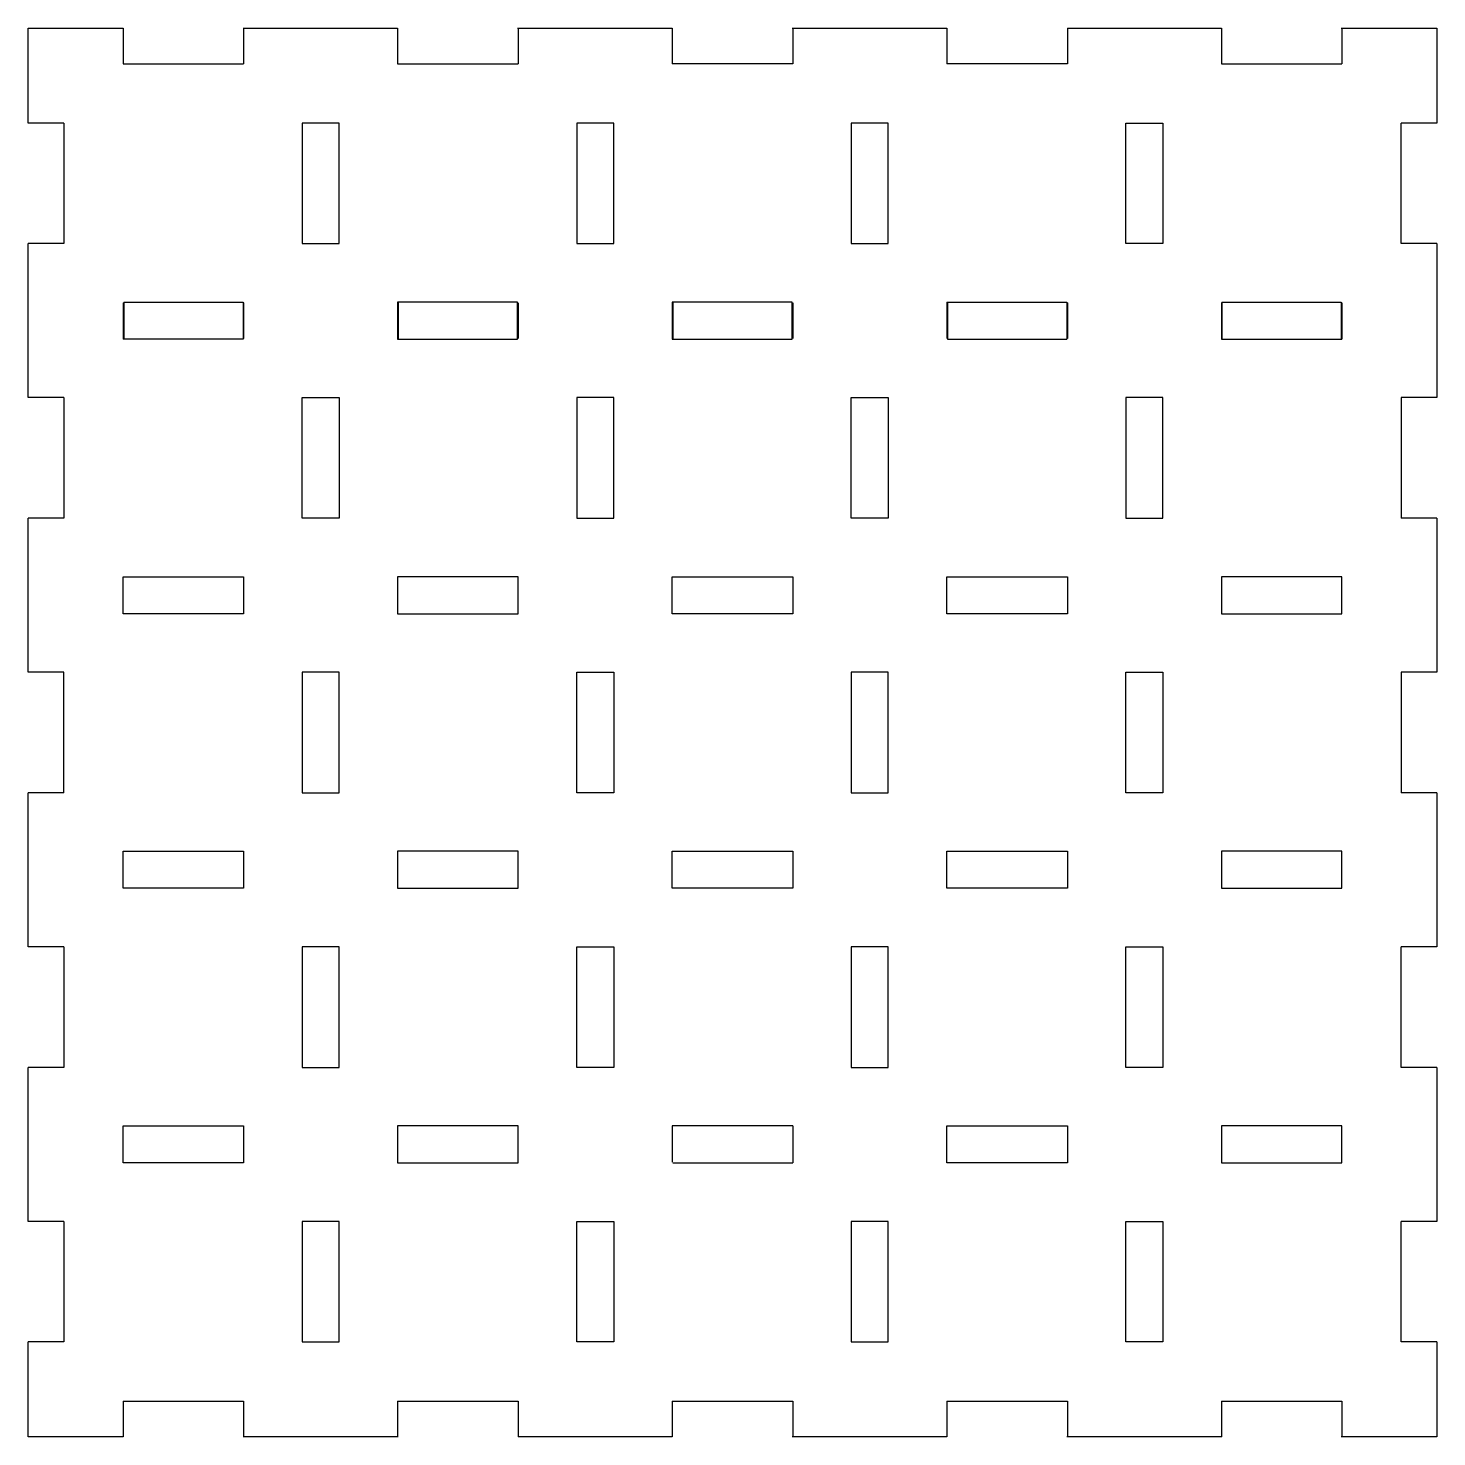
# Model space of a CAD drawing. Header units: millimetres. Extents: x 22 to 140, y -40 to 78.
import ezdxf

# ---------------------------------------------------------------- set-up
doc = ezdxf.new("R2010")
doc.units = ezdxf.units.MM
doc.layers.get('0').update_dxf_attribs({"linetype": 'CONTINUOUS'})

msp = doc.modelspace()

# ---------------------------------------------------------------- linework, layer by layer
for p, q in [((22, 70.05), (22, 78)), ((22, 78), (29.95, 78)), ((29.95, 78), (29.95, 75)), ((40, 78), (52.95, 78)), ((40.05, 78), (40.05, 75)), ((52.95, 78), (52.95, 75)), ((63, 78), (75.95, 78)), ((63.05, 78), (63.05, 75)), ((75.95, 78), (75.95, 75)), ((86, 78), (98.95, 78)), ((86.05, 78), (86.05, 75)), ((98.95, 78), (98.95, 75)), ((109.05, 78), (109.05, 75)), ((109.05, 78), (121.95, 78)), ((121.95, 78), (121.95, 75)), ((132, 78), (140, 78)), ((132.05, 78), (132.05, 75)), ((140, 78), (140, 70.05)), ((29.95, 75), (40.05, 75)), ((52.95, 75), (63.05, 75)), ((86.05, 75), (75.95, 75)), ((109.05, 75), (98.95, 75)), ((121.95, 75), (132.05, 75)), ((25, 70.05), (22, 70.05)), ((25, 70.05), (25, 59.95)), ((140, 70.05), (137, 70.05)), ((137, 59.95), (137, 70.05)), ((25, 59.95), (22, 59.95)), ((22, 47.05), (22, 59.95)), ((140, 59.95), (137, 59.95)), ((140, 59.95), (140, 47.05)), ((29.95, 55), (29.95, 51.95)), ((30, 55.05), (30, 52)), ((30, 55.05), (40, 55.05)), ((40, 55.05), (40, 51.95)), ((40.05, 55), (40.05, 52)), ((53, 55), (53, 52)), ((63.05, 55), (63.05, 52)), ((76, 55), (76, 52)), ((86.05, 55), (86.05, 52)), ((98.95, 55.05), (98.95, 52)), ((98.95, 55.05), (109, 55.05)), ((99, 55), (99, 51.95)), ((109, 55.05), (109, 51.95)), ((109.05, 55), (109.05, 52)), ((121.95, 55), (121.95, 51.95)), ((122, 55.05), (122, 52)), ((122, 55.05), (132, 55.05)), ((132, 55.05), (132, 52)), ((132.05, 55), (132.05, 51.95)), ((40, 51.95), (29.95, 51.95)), ((99, 51.95), (109, 51.95)), ((121.95, 51.95), (132.05, 51.95)), ((25, 47.05), (22, 47.05)), ((25, 47.05), (25, 36.95)), ((140, 47.05), (137, 47.05)), ((137, 47.05), (137, 36.95)), ((25, 36.95), (22, 36.95)), ((22, 24.05), (22, 36.95)), ((140, 36.95), (137, 36.95)), ((140, 36.95), (140, 24.05)), ((25, 24.05), (22, 24.05)), ((25, 13.95), (25, 24.05)), ((140, 24.05), (137, 24.05)), ((137, 24.05), (137, 13.95)), ((25, 13.95), (22, 13.95)), ((22, 1.05), (22, 13.95)), ((140, 13.95), (137, 13.95)), ((140, 13.95), (140, 1.05)), ((25, 1.05), (22, 1.05)), ((25, 1.05), (25, -9.05)), ((140, 1.05), (137, 1.05)), ((137, -9.05), (137, 1.05)), ((25, -9.05), (22, -9.05)), ((22, -21.95), (22, -9.05)), ((140, -9.05), (137, -9.05)), ((140, -9.05), (140, -21.95)), ((75.95, -13.95), (75.95, -17)), ((86.05, -13.95), (75.95, -13.95)), ((86.05, -13.95), (86.05, -17.05)), ((76, -17.05), (86.05, -17.05)), ((25, -21.95), (22, -21.95)), ((25, -21.95), (25, -32.05)), ((140, -21.95), (137, -21.95)), ((137, -32.05), (137, -21.95)), ((25, -32.05), (22, -32.05)), ((22, -40), (22, -32.05)), ((140, -32.05), (137, -32.05)), ((140, -32.05), (140, -40)), ((29.95, -37), (29.95, -40)), ((29.95, -37), (40.05, -37)), ((40.05, -37), (40.05, -40)), ((52.95, -37), (52.95, -40)), ((52.95, -37), (63.05, -37)), ((63.05, -37), (63.05, -40)), ((75.95, -37), (75.95, -40)), ((75.95, -37), (86.05, -37)), ((86.05, -37), (86.05, -40)), ((98.95, -37), (98.95, -40)), ((98.95, -37), (109.05, -37)), ((109.05, -37), (109.05, -40)), ((121.95, -37), (121.95, -40)), ((121.95, -37), (132.05, -37)), ((132.05, -37), (132.05, -40)), ((29.95, -40), (22, -40)), ((53, -40), (40, -40)), ((75.95, -40), (63.05, -40)), ((98.95, -40), (86, -40)), ((122, -40), (109, -40)), ((140, -40), (132, -40))]:
    msp.add_line(p, q)
for points in [[(44.95, 59.95), (48.05, 59.95), (48.05, 70.05), (44.95, 70.05)], [(67.95, 59.95), (71.05, 59.95), (71.05, 70.05), (67.95, 70.05)], [(90.95, 59.95), (94.05, 59.95), (94.05, 70.05), (90.95, 70.05)], [(113.95, 70.05), (117.05, 70.05), (117.05, 59.95), (113.95, 59.95)], [(63, 51.95), (63, 55.05), (52.95, 55.05), (52.95, 51.95)], [(86, 51.95), (86, 55.05), (75.95, 55.05), (75.95, 51.95)], [(44.95, 47.05), (48.05, 47.05), (48.05, 36.95), (44.95, 36.95)], [(67.95, 36.95), (71.05, 36.95), (71.05, 47.05), (67.95, 47.05)], [(90.95, 47.05), (94.05, 47.05), (94.05, 36.95), (90.95, 36.95)], [(113.95, 36.95), (117.05, 36.95), (117.05, 47.05), (113.95, 47.05)], [(29.95, 28.95), (29.95, 32.05), (40.05, 32.05), (40.05, 28.95)], [(63.05, 28.95), (63.05, 32.05), (52.95, 32.05), (52.95, 28.95)], [(75.95, 28.95), (75.95, 32.05), (86.05, 32.05), (86.05, 28.95)], [(98.95, 28.95), (98.95, 32.05), (109.05, 32.05), (109.05, 28.95)], [(132.05, 28.95), (132.05, 32.05), (121.95, 32.05), (121.95, 28.95)], [(44.95, 13.95), (48.05, 13.95), (48.05, 24.05), (44.95, 24.05)], [(67.95, 24.05), (71.05, 24.05), (71.05, 13.95), (67.95, 13.95)], [(90.95, 13.95), (94.05, 13.95), (94.05, 24.05), (90.95, 24.05)], [(113.95, 24.05), (117.05, 24.05), (117.05, 13.95), (113.95, 13.95)], [(29.95, 5.95), (29.95, 9.05), (40.05, 9.05), (40.05, 5.95)], [(63.05, 5.95), (63.05, 9.05), (52.95, 9.05), (52.95, 5.95)], [(75.95, 5.95), (75.95, 9.05), (86.05, 9.05), (86.05, 5.95)], [(98.95, 5.95), (98.95, 9.05), (109.05, 9.05), (109.05, 5.95)], [(132.05, 5.95), (132.05, 9.05), (121.95, 9.05), (121.95, 5.95)], [(44.95, -9.05), (48.05, -9.05), (48.05, 1.05), (44.95, 1.05)], [(67.95, 1.05), (71.05, 1.05), (71.05, -9.05), (67.95, -9.05)], [(90.95, -9.05), (94.05, -9.05), (94.05, 1.05), (90.95, 1.05)], [(113.95, 1.05), (117.05, 1.05), (117.05, -9.05), (113.95, -9.05)], [(29.95, -17.05), (29.95, -13.95), (40.05, -13.95), (40.05, -17.05)], [(63.05, -17.05), (63.05, -13.95), (52.95, -13.95), (52.95, -17.05)], [(98.95, -17.05), (98.95, -13.95), (109.05, -13.95), (109.05, -17.05)], [(132.05, -17.05), (132.05, -13.95), (121.95, -13.95), (121.95, -17.05)], [(44.95, -32.05), (48.05, -32.05), (48.05, -21.95), (44.95, -21.95)], [(67.95, -21.95), (71.05, -21.95), (71.05, -32.05), (67.95, -32.05)], [(90.95, -32.05), (94.05, -32.05), (94.05, -21.95), (90.95, -21.95)], [(113.95, -21.95), (117.05, -21.95), (117.05, -32.05), (113.95, -32.05)]]:
    msp.add_lwpolyline(points, close=True)

doc.saveas('drawing.dxf')
